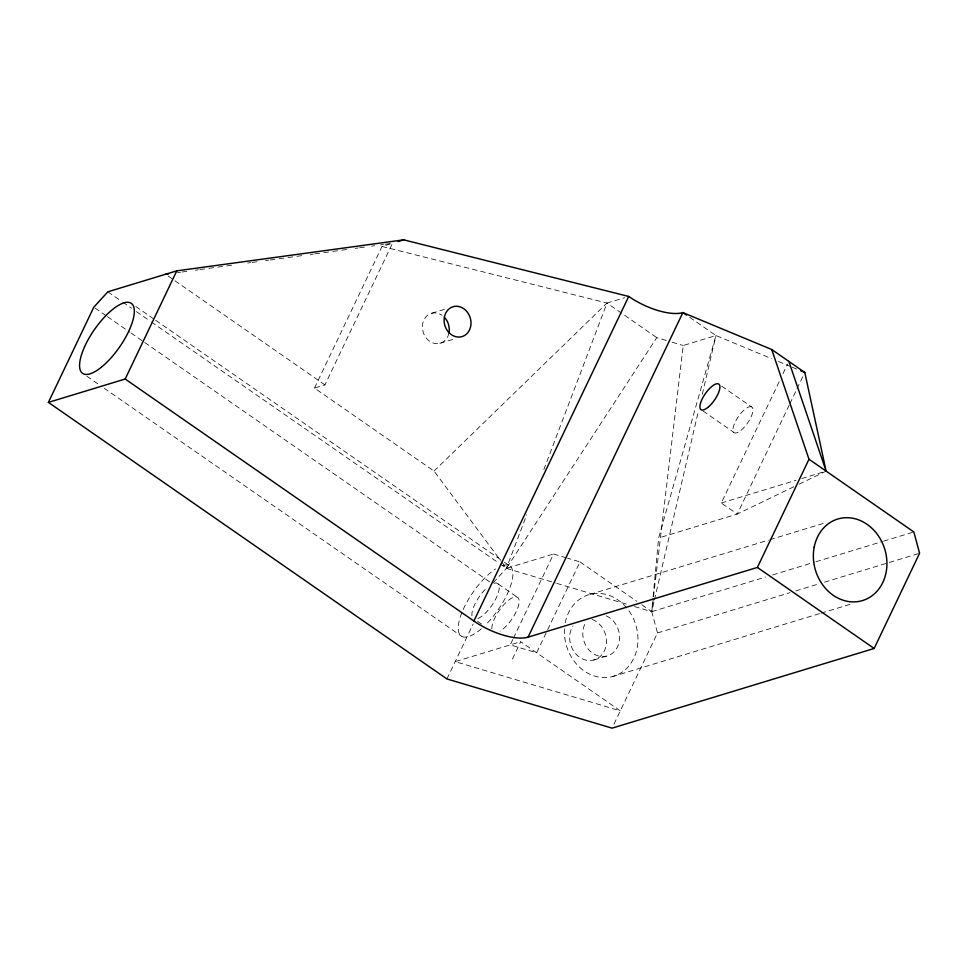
<?xml version="1.0" encoding="UTF-8"?>
<svg xmlns="http://www.w3.org/2000/svg" width="968" height="968" viewBox="0 0 968 968"><rect width="100%" height="100%" fill="white"/><g stroke="black" fill="none" stroke-linecap="round" stroke-linejoin="round"><path stroke-width="0.73" stroke-dasharray="4.84 3.63" d="M613.978 724.161L657.49 632.951L651.73 611.667L652.989 598.139M653.134 596.639L658.615 537.978L715.957 335.545L689.01 316.851M634.463 606.525L651.73 611.667L653.315 598.212M653.497 596.724L683.202 345.516L715.957 335.545L771.484 358.608M641.832 604.806L651.73 611.667L654.114 601.394M654.453 599.918L698.194 411.92M702.296 394.303L715.957 335.545M493.341 582.639L506.397 568.361L526.725 514.734M543.847 469.577L606.996 303.057L624.638 297.696M314.467 388.083L382.033 246.441L392.512 243.258L324.945 384.889L314.467 388.083L434.015 471.053L501.037 561.15M446.926 678.943L473.122 624.021M512.81 639.473L510.221 644.894L536.647 652.771L546.993 631.063M513.451 638.118L553.563 554.023L566.086 557.75M512.447 659.014L520.699 641.711L620.331 710.851L455.178 661.628L520.699 641.711M547.646 629.708L579.989 561.888L567.478 558.161M793.808 486.747L737.241 514.081L721.293 503.009L779.76 380.448M783.003 373.636L787.553 364.101M789.198 405.132L737.241 514.081L658.615 537.978M789.852 403.765L796.349 390.152M796.991 388.785L803.488 375.173M500.19 564.054L506.397 568.361L656.776 337.638L666.504 340.542M434.015 471.053L606.996 303.057L656.776 337.638M799.193 484.145L826.127 471.138M431.752 313.233L445.328 309.107M439.908 343.325L454.839 338.788M501.92 562.36L506.397 568.361L553.563 554.023M721.293 503.009L795.974 480.309M801.71 478.555L823.26 472.009M590.032 594.376L768.483 540.12M769.923 539.672L824.615 523.047M651.73 611.667L765.494 577.073M772.694 574.883L814.463 562.19M815.903 561.742L882.15 541.596M883.59 541.16L913.84 531.964M657.49 632.951L789.985 592.658M795.744 590.904L818.783 583.898M824.542 582.155L887.91 562.88M889.362 562.444L919.6 553.248M593.638 660.055L606.73 656.074M612.308 676.632L819.545 613.615M820.985 613.18L851.211 603.996M177.507 272.637L180.496 272.226M181.984 272.02L189.45 271.004M195.415 270.181L198.404 269.782M199.904 269.576L207.37 268.559M208.858 268.354L216.324 267.325M217.812 267.132L225.278 266.103M226.778 265.897L232.743 265.087M247.675 263.042L250.664 262.643M252.164 262.437L259.63 261.421M265.595 260.598L268.584 260.186M270.072 259.993L277.538 258.964M279.038 258.758L286.504 257.742M287.992 257.536L295.458 256.52M296.958 256.314L304.424 255.298M310.389 254.475L313.378 254.076M314.866 253.87L322.332 252.854M323.832 252.648L331.298 251.619M332.786 251.426L340.252 250.397M341.752 250.192L349.218 249.175M355.183 248.365L358.172 247.953M359.66 247.748L365.638 246.937M371.603 246.114L374.592 245.715M380.569 244.892L383.558 244.481M385.046 244.287L392.512 243.258M382.033 246.441L606.996 303.057M672.07 342.2L683.202 345.516M506.397 568.361L555.317 582.942M556.757 583.365L628.704 604.806M778.417 361.488L790.904 366.678M792.296 367.259L797.85 369.558M721.644 386.135L752.269 407.395A15.597 5.602 -55.2 0 1 741.548 429.877A15.597 5.602 -55.2 0 1 735.111 422.217A15.597 5.602 -55.2 0 1 752.269 407.395M703.058 411.013L733.683 432.272M168.033 275.977L324.945 384.889M579.989 561.888L636.884 601.37M135.786 306.493L154.408 319.416M155.654 320.275L503.215 561.464M504.461 562.323L509.422 565.772M107.871 291.804L121.52 301.278M122.767 302.149L131.454 308.175M136.415 311.623L150.076 321.098M151.323 321.957L498.944 563.194M498.266 584.055L518.195 597.885M95.058 308.042L106.226 315.798M107.472 316.657L129.821 332.169M131.055 333.028L143.47 341.644M144.716 342.503L489.856 582.01M477.551 621.311L482.233 624.566M86.83 376.201L99.232 384.816M104.205 388.265L461.7 636.339M448.983 332.931A15.597 13.249 73.1 0 1 436.447 343.676A15.597 13.249 73.1 0 1 423.004 331.588L422.387 327.583A15.597 13.249 73.1 0 1 442.025 315.302M491.817 628.801A21.308 7.647 -55.2 0 1 507.05 601.503A21.308 7.647 -55.2 0 1 518.703 604.855A21.308 7.647 -55.2 0 1 500.093 631.184M565.215 622.787A42.616 36.215 73.1 0 1 624.771 605.774A42.616 36.215 73.1 0 1 615.321 675.688A42.616 36.215 73.1 0 1 564.501 628.135M606.27 615.89A21.308 18.114 73.1 0 1 618.177 645.257A21.308 18.114 73.1 0 1 592.356 653.001A21.308 18.114 73.1 0 1 586.076 621.952M502.489 565.566A42.616 15.294 -55.2 0 1 511.346 583.462A42.616 15.294 -55.2 0 1 485.21 625.231M481.29 628.825A42.616 15.294 -55.2 0 1 459.159 620.972A42.616 15.294 -55.2 0 1 495.519 569.002M494.019 583.317A21.308 7.647 -55.2 0 1 496.306 597.788A21.308 7.647 -55.2 0 1 477.103 618.806M471.985 615.914A21.308 7.647 -55.2 0 1 487.521 587.322M592.005 619.423A21.308 18.114 73.1 0 1 605.363 648.415A21.308 18.114 73.1 0 1 579.602 657.236A21.308 18.114 73.1 0 1 572.971 625.933"/><path stroke-width="1.45" d="M771.714 349.496L808.994 459.243L913.84 531.964L919.6 553.248L874.152 648.463L612.078 728.154L446.926 678.943L48.4 402.385L93.811 307.183L107.871 291.804L176.793 270.846L403.753 239.846L628.716 296.45A42.616 16.444 25.5 0 0 682.876 312.591L771.714 349.496L804.795 372.45L826.127 471.138L788.847 361.379M48.4 402.385L125.187 379.032L176.793 270.846M808.994 459.243L757.387 567.429L528.068 637.162A42.616 16.444 25.5 0 1 473.896 621.02L628.716 296.45M528.068 637.162L682.876 312.591L686.554 315.144M398.138 241.552L403.753 239.846M165.564 274.271L168.541 273.859M800.621 370.72L804.795 372.45M757.387 567.429L874.152 648.463M125.187 379.032L473.896 621.02M444.905 317.891A15.597 13.249 73.1 0 1 448.668 324.97L449.285 328.975A15.597 13.249 73.1 0 1 448.983 332.931M708.467 406.923A15.597 5.602 -55.2 0 0 719.188 384.441A15.597 5.602 -55.2 0 0 702.042 399.264A15.597 5.602 -55.2 0 0 708.467 406.923M444.397 317.02A15.597 13.249 73.1 0 0 461.627 336.719A15.597 13.249 73.1 0 0 466.624 311.285A15.597 13.249 73.1 0 0 444.397 317.02M101.289 367.271A42.616 15.294 -55.2 0 0 132.979 305.198A42.616 15.294 -55.2 0 0 86.624 342.527A42.616 15.294 -55.2 0 0 101.289 367.271M814.197 547.077A42.616 36.215 73.1 0 0 861.278 600.922A42.616 36.215 73.1 0 0 874.951 531.396A42.616 36.215 73.1 0 0 814.197 547.077"/></g></svg>
